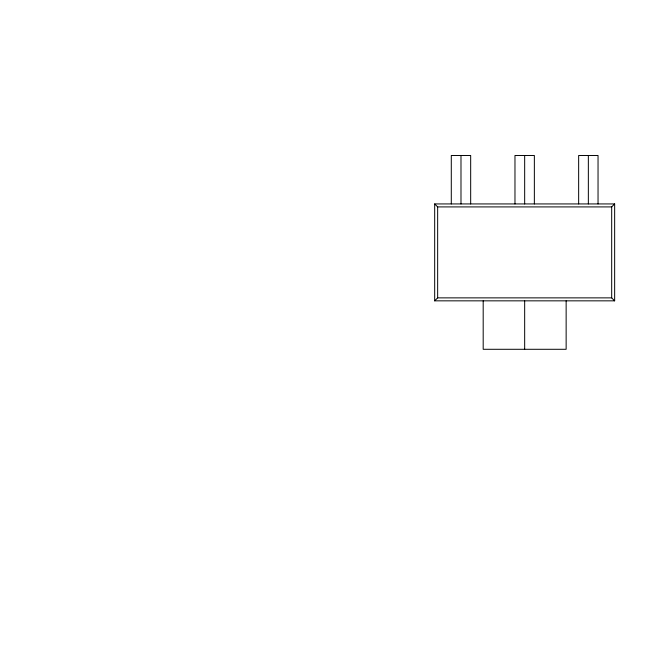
<?xml version="1.0" encoding="UTF-8"?>
<svg xmlns="http://www.w3.org/2000/svg" width="647" height="647" viewBox="0 0 647 647"><rect width="100%" height="100%" fill="white"/><g stroke="black" fill="none" stroke-linecap="round" stroke-linejoin="round"><path stroke-width="0.97" d="M434.679 300.839L437.655 297.871L611.682 297.871L614.65 300.839L614.65 203.934L434.679 203.934L434.679 300.839L614.65 300.839M434.679 203.934L437.655 206.911L611.682 206.911L614.65 203.934M611.682 206.911L611.682 297.871M598.038 203.934L598.038 155.482L578.653 155.482L578.653 203.934M588.349 155.482L588.349 203.934M566.141 300.839L566.141 349.291L483.188 349.291L483.188 300.839M534.357 203.934L534.357 155.482L514.972 155.482L514.972 203.934M524.668 155.482L524.668 203.934M524.668 300.839L524.668 349.291M470.676 203.934L470.676 155.482L451.291 155.482L451.291 203.934M460.987 155.482L460.987 203.934M437.655 206.911L437.655 297.871"/></g></svg>
